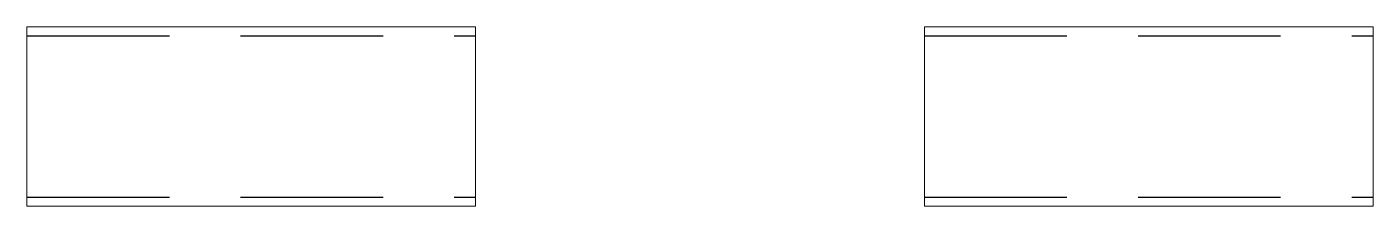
# Model space of a CAD drawing. Header units: millimetres. Extents: x 1029685 to 2160558, y -612394 to -232818.
# Drawn here: x 2103222.8 to 2103522.8, y -423355.6 to -423315.6 of the extents above.
import ezdxf

# ---------------------------------------------------------------- set-up
doc = ezdxf.new("R2010")
doc.units = ezdxf.units.MM
doc.header["$LTSCALE"] = 5
doc.linetypes.add('HIDDEN', pattern=[9.525, 6.35, -3.175])
doc.layers.add('01', color=7, linetype='Continuous')
doc.layers.add('虚线层', color=4, linetype='HIDDEN')

msp = doc.modelspace()

# ---------------------------------------------------------------- linework, layer by layer
at = {"layer": '01', "color": 7, "lineweight": 15}
for points in [[(2103322.82, -423315.62), (2103222.82, -423315.62), (2103222.82, -423355.62), (2103322.82, -423355.62)], [(2103522.82, -423315.62), (2103422.82, -423315.62), (2103422.82, -423355.62), (2103522.82, -423355.62)]]:
    msp.add_lwpolyline(points, close=True, dxfattribs=at)
at = {"layer": '虚线层'}
for p, q in [((2103222.82, -423317.62), (2103322.82, -423317.62)), ((2103422.82, -423317.62), (2103522.82, -423317.62)), ((2103222.82, -423353.62), (2103322.82, -423353.62)), ((2103422.82, -423353.62), (2103522.82, -423353.62))]:
    msp.add_line(p, q, dxfattribs=at)

doc.saveas('drawing.dxf')
